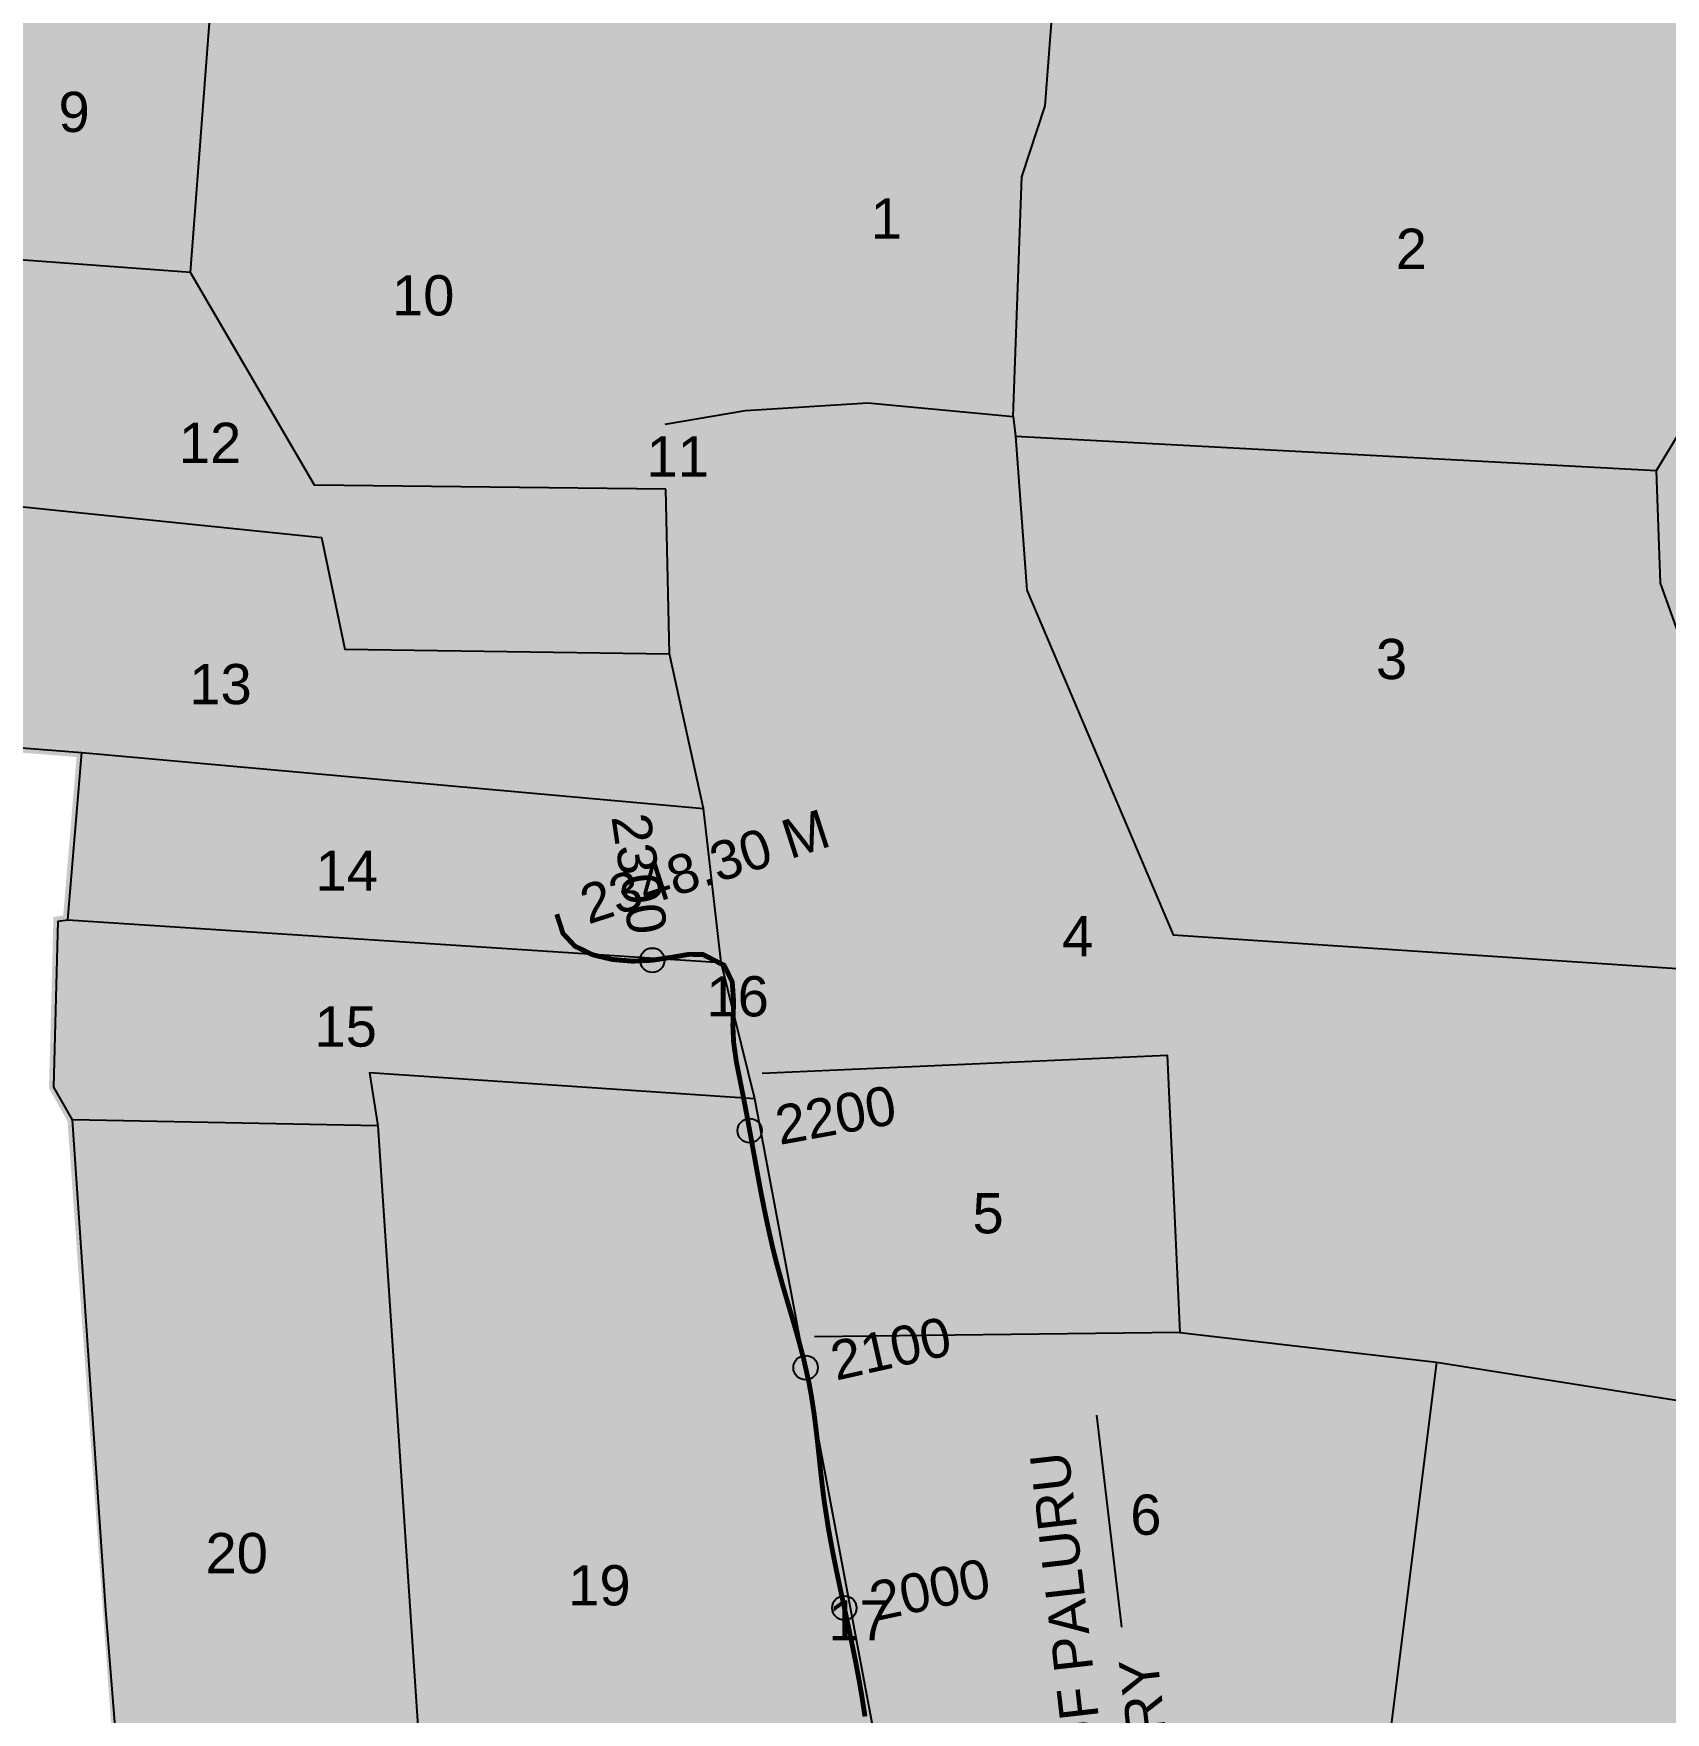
# Model space of a CAD drawing. Header units: inches. Extents: x 198958 to 218693, y 1596361 to 1611769.
# Drawn here: x 200567 to 201237, y 1603995 to 1604684 of the extents above; entities that cross this region are included whole.
import ezdxf
from ezdxf.enums import TextEntityAlignment as Align

# ---------------------------------------------------------------- set-up
doc = ezdxf.new("R2010")
doc.units = ezdxf.units.IN
doc.header["$LTSCALE"] = 15
doc.header["$MEASUREMENT"] = 0
doc.header["$PDMODE"] = 32
doc.header["$PDSIZE"] = 10
doc.linetypes.add('ACAD_ISO02W100', pattern=[15, 12, -3])
doc.linetypes.add('HIDDEN2', pattern=[0.1875, 0.125, -0.0625])
for name, color, linetype in [('CANAL1', 7, 'Continuous'), ('CHANAGE', 1, 'Continuous'), ('PAPER SIZE', 5, 'Continuous'), ('PLOT', 7, 'Continuous'), ('PLOT NO', 7, 'Continuous'), ('PLOTS', 7, 'Continuous'), ('PLOTS NO', 7, 'Continuous'), ('STREAM', 4, 'Continuous'), ('STRUCTURE', 5, 'Continuous'), ('VILLAGE BOUNDAY', 5, 'Continuous'), ('WUA-11', 3, 'Continuous')]:
    doc.layers.add(name, color=color, linetype=linetype)
doc.styles.get("Standard").update_dxf_attribs({"font": 'arial.ttf'})
doc.dimstyles.get("Standard").update_dxf_attribs({"dimtxt": 0.18, "dimasz": 0.18, "dimexe": 0.18, "dimexo": 0.0625, "dimgap": 0.09, "dimtad": 0, "dimtih": 1, "dimtoh": 1, "dimdec": 4, "dimzin": 0, "dimdsep": 46, "dimtxsty": 'Standard', "dimcen": 0.09, "dimadec": 0, "dimazin": 0, "dimtfac": 1, "dimtdec": 4, "dimtofl": 0, "dimtmove": 0, "dimatfit": 3, "dimfxl": 1, "dimtolj": 1, "dimtzin": 0, "dimarcsym": 0})
pattern_1 = [(45, (0, 0), (-0.088388347648, 0.088388347648), [])]

msp = doc.modelspace()

# ---------------------------------------------------------------- hatches: boundary and pattern name
at = {"layer": 'PLOTS NO', "true_color": 0xa953a0}
h = msp.add_hatch(dxfattribs=at)
h.set_pattern_fill('ANSI31', color=215)
h.set_pattern_definition(pattern_1)
h.paths.add_polyline_path([(200669.58, 1604725.32), (200640.04, 1604936.43), (200614.11, 1604990.9), (200612.45, 1604994.38), (200594.47, 1605001.74), (200603.05, 1605040.84), (200630.45, 1605092.76), (200634.66, 1605141.65), (200620.35, 1605231.58), (200664.81, 1605183.81), (200661.91, 1605224.71), (200654.7, 1605292.61), (200630.88, 1605332.34), (200626.23, 1605369.82), (200599.54, 1605459.72), (200586.08, 1605543.01), (200576.3, 1605581.93), (200578.98, 1605637.53), (200607.64, 1605709.24), (200597.76, 1605811.99), (200604.84, 1605829.63), (200609.9, 1605897.45), (200594.67, 1605947.72), (200584.09, 1606001.2), (200567.72, 1606040.66), (200617.78, 1606151.4), (200637.77, 1606194.23), (200684.91, 1606400.64), (200697.3, 1606443.94), (200717.69, 1606460.47), (200794.87, 1606451.21), (200840.6, 1606445.73), (200869.26, 1606442.29), (200876.65, 1606441.4), (200968.18, 1606525.2), (200995.35, 1606528.76), (201055.45, 1606489.26), (201076.01, 1606474.36), (201096.57, 1606443.88), (201109.08, 1606428.3), (201137.52, 1606424.02), (201162.33, 1606401.6), (201191.66, 1606369.55), (201194.74, 1606366.86), (201187.01, 1606365.02), (201204.84, 1606362.74), (201220.19, 1606309.98), (201226.4, 1606220.53), (201229.72, 1606102.51), (201393.74, 1606089.6), (201386.48, 1605976.96), (201484.59, 1605960.77), (201580.73, 1605944.89), (201582.61, 1605854.41), (201584.04, 1605785.78), (201604.13, 1605782.38), (201685.42, 1605772.36), (201787.58, 1605759.75), (201809.02, 1605556.73), (201819.23, 1605452.26), (201828.85, 1605355.23), (201845.13, 1605193.86), (201860.27, 1605021.98), (201864.4, 1604942.76), (201834.09, 1604839.39), (201830.8, 1604830.95), (201797.69, 1604686.43), (201779.74, 1604569.35), (201777.68, 1604555.92), (201762.99, 1604460.26), (201760.42, 1604436.4), (201730.71, 1604444.05), (201633.81, 1604464.2), (201593.49, 1604474.66), (201530.42, 1604501.61), (201487.36, 1604520.63), (201462.81, 1604544.46), (201407.27, 1604652.26), (201295.41, 1604657.66), (201263.56, 1604661.68), (201219.8, 1604668.11), (201071.49, 1604695.12), (200985.84, 1604699.41), (200828.01, 1604719.13), (200809.34, 1604701.44)])
at = {"layer": 'PLOTS NO', "true_color": 0x58ba48}
h = msp.add_hatch(dxfattribs=at)
h.set_pattern_fill('ANSI31', color=85)
h.set_pattern_definition(pattern_1)
edge = h.paths.add_edge_path()
edge.add_line((200568.38, 1603728.4), (200599.88, 1603803.14))
edge.add_line((200599.88, 1603803.14), (200602.88, 1603808.07))
edge.add_line((200602.88, 1603808.07), (200604.76, 1603818.33))
edge.add_line((200604.76, 1603818.33), (200605.19, 1603826.2))
edge.add_line((200605.19, 1603826.2), (200599.4, 1603856.28))
edge.add_line((200599.4, 1603856.28), (200605.34, 1603899.57))
edge.add_line((200605.34, 1603899.57), (200606.35, 1603911.43))
edge.add_line((200606.35, 1603911.43), (200602.45, 1603918.66))
edge.add_line((200602.45, 1603918.66), (200599.7, 1603920.54))
edge.add_line((200599.7, 1603920.54), (200604.43, 1603941.54))
edge.add_line((200604.43, 1603941.54), (200583.01, 1604238.13))
edge.add_line((200583.01, 1604238.13), (200575.43, 1604251.57))
edge.add_line((200575.43, 1604251.57), (200577.22, 1604319.71))
edge.add_line((200577.22, 1604319.71), (200581.13, 1604320.3))
edge.add_line((200581.13, 1604320.3), (200586.9, 1604388.9))
edge.add_line((200586.9, 1604388.9), (200530.5, 1604393.37))
edge.add_line((200530.5, 1604393.37), (200534.83, 1604492.59))
edge.add_line((200534.83, 1604492.59), (200533.6, 1604593.14))
edge.add_line((200533.6, 1604593.14), (200548.65, 1604743.61))
edge.add_line((200548.65, 1604743.61), (200642.49, 1604729.95))
edge.add_line((200642.49, 1604729.95), (200809.34, 1604701.44))
edge.add_line((200809.34, 1604701.44), (200828.01, 1604719.13))
edge.add_line((200828.01, 1604719.13), (200985.84, 1604699.41))
edge.add_line((200985.84, 1604699.41), (201071.49, 1604695.12))
edge.add_line((201071.49, 1604695.12), (201294.56, 1604657.1))
edge.add_line((201294.56, 1604657.1), (201407.76, 1604653.11))
edge.add_line((201407.76, 1604653.11), (201463.07, 1604545.02))
edge.add_line((201463.07, 1604545.02), (201486.84, 1604520.15))
edge.add_line((201486.84, 1604520.15), (201528, 1604502.34))
edge.add_line((201528, 1604502.34), (201591.57, 1604474.84))
edge.add_line((201591.57, 1604474.84), (201726.56, 1604446.54))
edge.add_line((201726.56, 1604446.54), (201763.39, 1604424.99))
edge.add_line((201763.39, 1604424.99), (201789.31, 1604412.89))
edge.add_line((201789.31, 1604412.89), (201800.46, 1604311.84))
edge.add_line((201800.46, 1604311.84), (201799.37, 1604302.39))
edge.add_line((201799.37, 1604302.39), (201751.45, 1604314.76))
edge.add_line((201751.45, 1604314.76), (201724.03, 1604196.84))
edge.add_line((201724.03, 1604196.84), (201716, 1604170))
edge.add_line((201716, 1604170), (201681.11, 1604176.12))
edge.add_line((201681.11, 1604176.12), (201672.41, 1604106.46))
edge.add_line((201672.41, 1604106.46), (201662.27, 1604050.71))
edge.add_line((201662.27, 1604050.71), (201653.44, 1603998.31))
edge.add_line((201653.44, 1603998.31), (201619.05, 1603953.02))
edge.add_line((201619.05, 1603953.02), (201598.94, 1603888.44))
edge.add_line((201598.94, 1603888.44), (201566.6, 1603764.84))
edge.add_line((201566.6, 1603764.84), (201410.8, 1603786.71))
edge.add_line((201410.8, 1603786.71), (201393.52, 1603788.57))
edge.add_line((201393.52, 1603788.57), (201301.28, 1603808.72))
edge.add_line((201301.28, 1603808.72), (201301.22, 1603808.74))
edge.add_line((201301.22, 1603808.74), (201296.74, 1603810.52))
edge.add_line((201296.74, 1603810.52), (201265.35, 1603823.04))
edge.add_line((201265.35, 1603823.04), (201093.8, 1603860.59))
edge.add_line((201093.8, 1603860.59), (201018.63, 1603873.63))
edge.add_line((201018.63, 1603873.63), (201004.78, 1603774.19))
edge.add_line((201004.78, 1603774.19), (200996.44, 1603705.15))
edge.add_line((200996.44, 1603705.15), (200932.07, 1603710.39))
edge.add_line((200932.07, 1603710.39), (200921.19, 1603693.36))
edge.add_line((200921.19, 1603693.36), (200569.55, 1603729.77))

# ---------------------------------------------------------------- linework, layer by layer
at = {"layer": 'CANAL1', "color": 1, "linetype": 'HIDDEN2', "ltscale": 40, "const_width": 2}
msp.add_lwpolyline([(200908.39, 1603993.28), (200907.19, 1604001.03), (200906.13, 1604007.27), (200904.41, 1604016.46), (200902.85, 1604024.14), (200901.23, 1604031.82), (200899.57, 1604039.49), (200897.93, 1604047.16), (200896.33, 1604054.84), (200894.81, 1604062.54), (200893.41, 1604070.26), (200891.76, 1604080.86), (200891.12, 1604085.79), (200890.22, 1604093.59), (200889.39, 1604101.41), (200888.53, 1604109.22), (200887.57, 1604117), (200886.41, 1604124.74), (200885.37, 1604130.4), (200883.2, 1604140.03), (200881.2, 1604147.59), (200879.04, 1604155.13), (200876.82, 1604162.66), (200874.61, 1604170.22), (200872.29, 1604178.58), (200870.56, 1604185.45), (200868.8, 1604193.15), (200867.17, 1604200.88), (200865.64, 1604208.63), (200864.2, 1604216.38), (200862.8, 1604224.12), (200861.41, 1604231.83), (200860, 1604239.5), (200858.55, 1604247.11), (200857.56, 1604252.07), (200855.55, 1604262.18), (200854.47, 1604269.93), (200854.15, 1604276.84), (200854.47, 1604286.72), (200853.89, 1604294.8), (200850.55, 1604301.58), (200841.92, 1604305.99), (200836.18, 1604306.08), (200829.62, 1604304.95), (200820.7, 1604303.62), (200812.92, 1604303.28), (200804.79, 1604303.96), (200796.63, 1604305.88), (200789.29, 1604309.44), (200784.41, 1604314.68), (200781.87, 1604322.54)], dxfattribs=at)
at = {"layer": 'CANAL1', "color": 200, "linetype": 'ByBlock', "ltscale": 40, "const_width": 3}
for points in [[(200918.44, 1603986.82), (200917.29, 1603994.63), (200916.07, 1604002.47), (200914.99, 1604008.84), (200913.25, 1604018.18), (200911.67, 1604025.97), (200910.03, 1604033.7), (200908.37, 1604041.38), (200906.73, 1604049.02), (200905.15, 1604056.63), (200903.65, 1604064.21), (200902.28, 1604071.75), (200900.67, 1604082.13), (200900.05, 1604086.88), (200899.16, 1604094.59), (200898.33, 1604102.38), (200897.47, 1604110.26), (200896.48, 1604118.22), (200895.28, 1604126.22), (200894.19, 1604132.2), (200891.94, 1604142.17), (200889.88, 1604149.98), (200887.68, 1604157.64), (200885.45, 1604165.2), (200883.26, 1604172.68), (200881, 1604180.88), (200879.31, 1604187.56), (200877.59, 1604195.09), (200875.99, 1604202.68), (200874.48, 1604210.32), (200873.05, 1604218.01), (200871.65, 1604225.72), (200870.26, 1604233.44), (200868.85, 1604241.15), (200867.39, 1604248.83), (200866.38, 1604253.84), (200864.43, 1604263.67), (200863.44, 1604270.77), (200863.15, 1604276.9), (200863.48, 1604286.89), (200862.75, 1604297.2), (200857.3, 1604308.23), (200844.15, 1604314.95), (200835.48, 1604315.09), (200828.2, 1604313.83), (200819.84, 1604312.59), (200813.1, 1604312.3), (200806.2, 1604312.87), (200799.66, 1604314.41), (200794.73, 1604316.8), (200792.36, 1604319.35), (200790.43, 1604325.31)], [(200899.49, 1603991.94), (200898.3, 1603999.59), (200897.27, 1604005.69), (200895.58, 1604014.74), (200894.04, 1604022.32), (200892.43, 1604029.94), (200890.78, 1604037.6), (200889.12, 1604045.3), (200887.51, 1604053.05), (200885.96, 1604060.86), (200884.53, 1604068.76), (200882.85, 1604079.59), (200882.18, 1604084.69), (200881.27, 1604092.6), (200880.44, 1604100.45), (200879.59, 1604108.18), (200878.65, 1604115.78), (200877.53, 1604123.27), (200876.55, 1604128.6), (200874.46, 1604137.89), (200872.52, 1604145.2), (200870.4, 1604152.62), (200868.18, 1604160.13), (200865.95, 1604167.75), (200863.59, 1604176.28), (200861.81, 1604183.35), (200860.01, 1604191.22), (200858.35, 1604199.09), (200856.81, 1604206.94), (200855.35, 1604214.76), (200853.94, 1604222.52), (200852.55, 1604230.22), (200851.16, 1604237.84), (200849.72, 1604245.38), (200848.73, 1604250.31), (200846.67, 1604260.68), (200845.5, 1604269.1), (200845.14, 1604276.78), (200845.46, 1604286.55), (200845.04, 1604292.4), (200843.8, 1604294.92), (200839.69, 1604297.02), (200836.88, 1604297.06), (200831.05, 1604296.06), (200821.56, 1604294.65), (200812.74, 1604294.27), (200803.38, 1604295.05), (200793.6, 1604297.34), (200783.85, 1604302.08), (200776.46, 1604310.01), (200773.3, 1604319.77)]]:
    msp.add_lwpolyline(points, dxfattribs=at)
at = {"layer": 'CHANAGE'}
for p in [(200821.09, 1604303.68), (200861.07, 1604233.71), (200884.01, 1604136.46), (200899.94, 1604037.82)]:
    msp.add_point(p, dxfattribs=at)
at = {"layer": 'PLOT'}
for points in [[(200826.69, 1604497.03), (200682.37, 1604498.63), (200631.45, 1604585.94), (200642.49, 1604729.95)], [(200631.45, 1604585.94), (200533.6, 1604593.14)], [(199996.53, 1604545.94), (200037.68, 1604545.3), (200050.14, 1604544.32), (200064.14, 1604542.92), (200116, 1604544), (200132.7, 1604540.61), (200213.38, 1604540.43), (200221.59, 1604542.24), (200227.1, 1604568.63), (200278.05, 1604562.33), (200277.72, 1604542.12), (200506.3, 1604518.02), (200504.13, 1604387.93), (200530.5, 1604393.37), (200586.9, 1604388.9), (200842.12, 1604365.92)], [(200842.12, 1604365.92), (200842.12, 1604365.92), (200828.18, 1604429.41), (200826.69, 1604497.03)], [(200534.83, 1604492.59), (200685.29, 1604477.12), (200694.9, 1604431.32), (200828.18, 1604429.41)], [(200577.39, 1603313.13), (200571.96, 1603325.48), (200516.58, 1603392.53), (200469.27, 1603501.29), (200495.71, 1603538.27), (200519.29, 1603577.56), (200520.09, 1603587.23), (200538.41, 1603657.43), (200537.09, 1603713.91), (200551.92, 1603732.37), (200561.84, 1603746.4), (200574.54, 1603807.24), (200578.4, 1603825.6), (200604.43, 1603941.54), (200596.81, 1604036.93), (200583.01, 1604238.13), (200575.43, 1604251.57), (200577.22, 1604319.71), (200581.13, 1604320.3), (200586.9, 1604388.9)], [(200916.95, 1603960.69), (200863.12, 1604246.71), (200849.31, 1604302.8), (200842.12, 1604365.92)], [(200581.13, 1604320.3), (200849.31, 1604302.8)], [(200863.12, 1604246.71), (200704.93, 1604257.49), (200708.47, 1604235.68), (200583.01, 1604238.13)], [(200708.47, 1604235.68), (200725.94, 1603972.93)]]:
    msp.add_lwpolyline(points, dxfattribs=at)
at = {"layer": 'PLOTS'}
for points in [[(200826.43, 1604523.74), (200859.32, 1604529.25), (200909.58, 1604532.43), (200969.25, 1604526.85), (200972.81, 1604625.2), (200982.32, 1604654.31), (200985.84, 1604699.41)], [(200969.25, 1604526.85), (200970.12, 1604518.75), (200974.85, 1604455.61), (201034.88, 1604314.15), (201272.44, 1604298.28), (201284.37, 1604357.26), (201257.5, 1604395.54), (201234.92, 1604458.46), (201233.35, 1604504.73), (201265.54, 1604558.01), (201276.58, 1604633.13), (201263.63, 1604660.34)], [(200970.12, 1604518.75), (201233.35, 1604504.73)], [(200866.12, 1604257.31), (201032.42, 1604264.68), (201037.61, 1604150.88), (200887.71, 1604149.06)], [(201037.61, 1604150.88), (201143.06, 1604138.76), (201240.6, 1604123.26), (201327.7, 1604108.69), (201338.37, 1604107.76), (201517.56, 1604069.9)], [(201143.06, 1604138.76), (201123.15, 1603979.99), (201093.29, 1603861.25)]]:
    msp.add_lwpolyline(points, dxfattribs=at)
at = {"layer": 'STREAM'}
msp.add_spline([(200541.35, 1604745.1), (200531.93, 1604722), (200521.07, 1604695.46), (200526.59, 1604672.46), (200521.63, 1604645.47), (200519.47, 1604620.16), (200520.81, 1604575.37), (200516.81, 1604522.77), (200521.84, 1604490.75), (200519.68, 1604465.8), (200522.93, 1604431.38), (200514.05, 1604378.07), (200506.95, 1604342.06), (200504.05, 1604301.03), (200502.59, 1604246.65), (200523.5, 1604201.34), (200521.25, 1604166.4), (200530.78, 1604070.95), (200539.63, 1604034.72), (200534.65, 1604002.61), (200554.94, 1603953.42), (200572.84, 1603927.58), (200602.63, 1603915.43), (200602.8, 1603892.11), (200599.33, 1603848.49), (200602.05, 1603811.8), (200578.11, 1603775.01), (200572.58, 1603743.46), (200549.19, 1603706.65), (200546.42, 1603673.39), (200546.59, 1603650.63), (200543.47, 1603630.14), (200534.77, 1603608.08), (200524.73, 1603572.89), (200500.11, 1603528.89), (200489.76, 1603507.41), (200487.56, 1603475.81), (200508.29, 1603452.7), (200525.26, 1603404.12), (200543.74, 1603379.94), (200558.41, 1603360.27), (200569.14, 1603337.33), (200604.43, 1603321.2), (200631.33, 1603302.43), (200648.79, 1603280.28), (200669.43, 1603223.49), (200674.39, 1603207.06), (200674.49, 1603199.08), (200688.77, 1603179.23), (200698.5, 1603148.34), (200710.48, 1603134.41), (200723.31, 1603075.69), (200740.97, 1603046.82), (200747.28, 1603027.54), (200749.11, 1603012.17), (200771.73, 1602987.75), (200774.33, 1602967.64), (200800.42, 1602946.02), (200803.41, 1602929.15), (200805.67, 1602920.04), (200803.81, 1602900.19), (200806.98, 1602880.05), (200806.89, 1602861.49), (200792.24, 1602835.3), (200786.85, 1602800.23), (200789.29, 1602789.05), (200791.43, 1602773.22)], degree=3, dxfattribs=at)
at = {"layer": 'VILLAGE BOUNDAY', "linetype": 'ACAD_ISO02W100', "ltscale": 0.2, "const_width": 8}
for points in [[(200044.94, 1604907.8), (200071.65, 1604831.43), (200124.59, 1604823.31), (200184.99, 1604811), (200312.81, 1604785.85), (200493.68, 1604752.56), (200521.72, 1604748.44), (200548.65, 1604743.61), (200642.49, 1604729.95), (200809.34, 1604701.44), (200869.38, 1604758.32), (200809.34, 1604701.44), (200826.05, 1604563.83), (200826.69, 1604497.03), (200836.78, 1604433.59), (200842.12, 1604365.92), (200855.14, 1604302.43), (200868.31, 1604248.31), (200919.83, 1603984.77)], [(201044.51, 1604700.03), (201219.8, 1604668.11), (201263.63, 1604660.34), (201280.23, 1604658.9), (201294.56, 1604657.1), (201407.76, 1604653.11), (201463.07, 1604545.02), (201486.84, 1604520.15), (201591.57, 1604474.84), (201628.89, 1604466.76), (201633.81, 1604464.2), (201707.42, 1604450.96), (201803.08, 1604422.61), (201905.91, 1604409.62), (201957.54, 1604405.93), (202125.33, 1604380.32), (202226.96, 1604402.94), (202125.33, 1604380.32), (202104.05, 1604094.71), (202105.55, 1604077.03), (202114.19, 1604031.39), (202187.02, 1603905.04)]]:
    msp.add_lwpolyline(points, dxfattribs=at)
at = {"layer": 'WUA-11', "color": 15, "const_width": 4}
for points in [[(201071.49, 1604695.12), (201294.56, 1604657.1), (201407.76, 1604653.11), (201463.07, 1604545.02), (201486.84, 1604520.15), (201528, 1604502.34), (201591.57, 1604474.84), (201726.56, 1604446.54), (201763.39, 1604424.99), (201789.31, 1604412.89), (201800.46, 1604311.84), (201799.37, 1604302.39), (201751.45, 1604314.76), (201724.03, 1604196.84), (201716, 1604170), (201681.11, 1604176.12), (201672.41, 1604106.46), (201662.27, 1604050.71), (201653.44, 1603998.31), (201619.05, 1603953.02)], [(201797.69, 1604686.43), (201779.74, 1604569.35), (201777.68, 1604555.92), (201762.99, 1604460.26), (201760.42, 1604436.4), (201730.71, 1604444.05), (201633.81, 1604464.2), (201593.49, 1604474.66), (201530.42, 1604501.61), (201487.36, 1604520.63), (201462.81, 1604544.46), (201407.27, 1604652.26), (201295.41, 1604657.66), (201263.56, 1604661.68), (201219.8, 1604668.11), (201071.49, 1604695.12)], [(200604.43, 1603941.54), (200583.01, 1604238.13), (200575.43, 1604251.57), (200577.22, 1604319.71), (200581.13, 1604320.3), (200586.9, 1604388.9), (200530.5, 1604393.37)]]:
    msp.add_lwpolyline(points, dxfattribs=at)
at = {"layer": 'WUA-11', "const_width": 3}
for points in [[(201071.49, 1604695.12), (201294.56, 1604657.1), (201407.76, 1604653.11), (201463.07, 1604545.02), (201486.84, 1604520.15), (201528, 1604502.34), (201591.57, 1604474.84), (201726.56, 1604446.54), (201763.39, 1604424.99), (201789.31, 1604412.89), (201800.46, 1604311.84), (201799.37, 1604302.39), (201751.45, 1604314.76), (201724.03, 1604196.84), (201716, 1604170), (201681.11, 1604176.12), (201672.41, 1604106.46), (201662.27, 1604050.71), (201653.44, 1603998.31), (201619.05, 1603953.02)], [(201797.69, 1604686.43), (201779.74, 1604569.35), (201777.68, 1604555.92), (201762.99, 1604460.26), (201760.42, 1604436.4), (201730.71, 1604444.05), (201633.81, 1604464.2), (201593.49, 1604474.66), (201530.42, 1604501.61), (201487.36, 1604520.63), (201462.81, 1604544.46), (201407.27, 1604652.26), (201295.41, 1604657.66), (201263.56, 1604661.68), (201219.8, 1604668.11), (201071.49, 1604695.12)], [(200604.43, 1603941.54), (200583.01, 1604238.13), (200575.43, 1604251.57), (200577.22, 1604319.71), (200581.13, 1604320.3), (200586.9, 1604388.9), (200530.5, 1604393.37)]]:
    msp.add_lwpolyline(points, dxfattribs=at)

# ---------------------------------------------------------------- texts
at = {"layer": 'CHANAGE'}
for s, rotation, p in [('2348.30 M', 17.92064, (200792.33, 1604325.92)), ('2200', 10.37866, (200871.89, 1604235.69)), ('2100', 12.72054, (200894.74, 1604138.88)), ('2000', 12.1751, (200910.69, 1604040.14))]:
    msp.add_text(s, height=16, rotation=rotation, dxfattribs=at).set_placement(p, align=Align.MIDDLE_LEFT)
msp.add_text('2300', height=16, rotation=278.46112, dxfattribs=at).set_placement((200819.47, 1604314.56), align=Align.MIDDLE_RIGHT)
at = {"layer": 'PLOT NO'}
for s, p in [('9', (200583.73, 1604651.86)), ('1', (200917.16, 1604608.11)), ('2', (201132.67, 1604595.67)), ('10', (200727.03, 1604576.56)), ('12', (200639.53, 1604516.02)), ('11', (200831.51, 1604510.44)), ('3', (201124.54, 1604427.3)), ('13', (200643.84, 1604417)), ('14', (200695.66, 1604340.43)), ('4', (200995.75, 1604313.53)), ('16', (200856.12, 1604288.87)), ('15', (200695.21, 1604276.44)), ('5', (200958.92, 1604199.82)), ('6', (201023.69, 1604076.11)), ('20', (200650.47, 1604060.33)), ('19', (200799.38, 1604047.12)), ('17', (200906.12, 1604032.73))]:
    msp.add_text(s, height=16.5, dxfattribs=at).set_placement(p, align=Align.MIDDLE_CENTER)
at = {"layer": 'STRUCTURE', "color": 5, "insert": (201004.89, 1603847.79), "char_height": 16, "width": 273.3966, "attachment_point": 1, "rotation": 96.52108, "bg_fill": 1, "box_fill_scale": 1.1, "bg_fill_color": 7, "bg_fill_true_color": 16777215, "bg_fill_transparency": 0}
msp.add_mtext('{\\C1;1LA MINOR OF PALURU DISTRIBUTORY}', dxfattribs=at)

# ---------------------------------------------------------------- leaders
at = {"layer": 'PAPER SIZE', "color": 1}
msp.add_leader([(201003.37, 1604116.97), (201013.7, 1604029.97)], dimstyle='Standard', override={"dimasz": 40, "dimgap": 0.09, "dimtad": 0, "dimtfill": 2, "dimtfillclr": 5}, dxfattribs=at)

doc.saveas('drawing.dxf')
